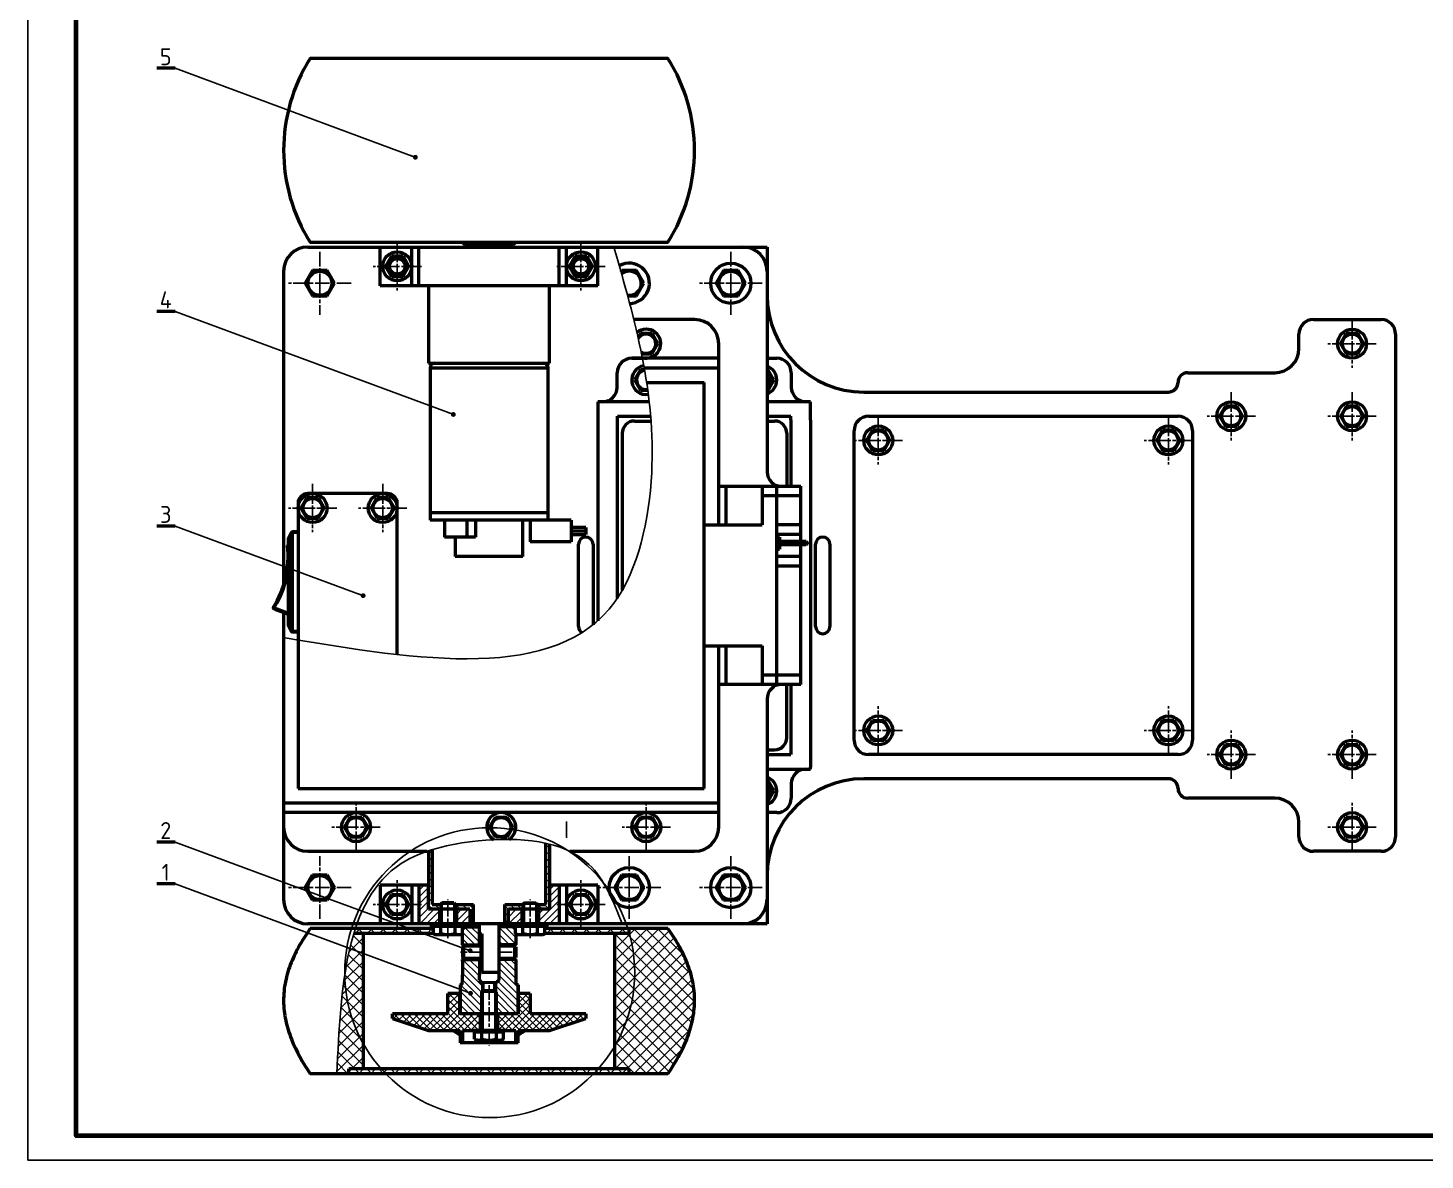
# Model space of a CAD drawing. Header units: millimetres. Extents: x -10 to 1179, y 16 to 857.
# Drawn here: x -10 to 568, y 16 to 484 of the extents above; entities that cross this region are included whole.
import ezdxf

# ---------------------------------------------------------------- set-up
doc = ezdxf.new("R2010")
doc.units = ezdxf.units.MM
doc.header["$LTSCALE"] = 0.25
doc.linetypes.add('ACAD_ISO08W100', pattern=[36, 24, -3, 6, -3])
for name, color, linetype, lineweight in [('AM_4', 3, 'Continuous', 25), ('Duong_dam', 1, 'Continuous', 50), ('Duong_manh', 5, 'Continuous', 25), ('Duong_tam', 110, 'ACAD_ISO08W100', 25), ('Khung_ten', 191, 'Continuous', 70)]:
    doc.layers.add(name, color=color, linetype=linetype, lineweight=lineweight)
doc.layers.add('Khung_bao', color=8, linetype='Continuous', lineweight=25, plot=False)
doc.styles.add('TCVN', font='tcvn+7284-2003i.ttf', dxfattribs={"height": 7})
pattern_1 = [(135, (1396.7345, -2222.835), (-1.4142136, -1.4142136), [])]

# ---------------------------------------------------------------- blocks, each defined once
blk = doc.blocks.new('_Dot')
at = {"color": 0, "linetype": 'ByBlock', "lineweight": -2}
blk.add_line((-0.5, 0), (-1, 0), dxfattribs=at)
at = {"color": 0, "linetype": 'ByBlock', "const_width": 0.5}
blk.add_lwpolyline([(-0.25, 0, 1), (0.25, 0, 1)], format="xyb", close=True, dxfattribs=at)

msp = doc.modelspace()

# ---------------------------------------------------------------- hatches: boundary and pattern name
at = {"layer": 'Duong_manh'}
h = msp.add_hatch(dxfattribs=at)
h.set_pattern_fill('_U', color=256, scale=2, angle=135, pattern_type=0)
h.set_pattern_definition(pattern_1)
edge = h.paths.add_edge_path()
edge.add_spline(control_points=[(157.341, 144.086), (156.837, 143.931), (156.337, 143.771), (155.841, 143.605)], knot_values=[104.1148583, 104.1148583, 104.1148583, 104.1148583, 105.6943261, 105.6943261, 105.6943261, 105.6943261], degree=3, periodic=0)
edge.add_line((155.841, 143.605), (155.842, 129.369))
edge.add_line((155.842, 129.369), (155.842, 119.369))
edge.add_line((155.842, 119.369), (160.857, 119.369))
edge.add_line((160.857, 119.369), (160.857, 121.369))
edge.add_line((160.857, 121.369), (157.341, 121.369))
edge.add_line((157.341, 121.369), (157.341, 144.086))
h.paths.add_polyline_path([(174.342, 121.369), (166.849, 121.369), (166.849, 119.369), (172.842, 119.369), (172.842, 113.369), (173.842, 113.369), (174.342, 113.369)])
h.paths.add_polyline_path([(194.833, 121.369), (187.342, 121.369), (187.342, 113.369), (187.842, 113.369), (188.842, 113.369), (188.842, 119.369), (194.833, 119.369)])
edge = h.paths.add_edge_path()
edge.add_spline(control_points=[(205.842, 146.357), (205.346, 146.482), (204.846, 146.6), (204.342, 146.712)], knot_values=[150.2326395, 150.2326395, 150.2326395, 150.2326395, 151.743835, 151.743835, 151.743835, 151.743835], degree=3, periodic=0)
edge.add_line((204.342, 146.712), (204.342, 121.369))
edge.add_line((204.342, 121.369), (200.825, 121.369))
edge.add_line((200.825, 121.369), (200.825, 119.369))
edge.add_line((200.825, 119.369), (205.842, 119.369))
edge.add_line((205.842, 119.369), (205.842, 129.369))
edge.add_line((205.842, 129.369), (205.842, 146.357))
h = msp.add_hatch(dxfattribs=at)
h.set_pattern_fill('_U', color=256, scale=2, angle=45, pattern_type=0)
h.set_pattern_definition([(45, (1396.7345, -2222.835), (-1.4142136, 1.4142136), [])])
h.paths.add_polyline_path([(205.842, 119.369), (201.348, 119.369), (201.348, 113.369), (209.842, 113.369), (209.842, 129.369), (205.842, 129.369)])
h.paths.add_polyline_path([(194.336, 113.369), (194.336, 119.369), (188.842, 119.369), (188.842, 113.369)])
h.paths.add_polyline_path([(167.348, 113.369), (170.842, 113.369), (172.842, 113.369), (172.842, 119.369), (167.348, 119.369)])
h.paths.add_polyline_path([(155.842, 119.369), (155.842, 129.369), (151.842, 129.369), (151.842, 113.369), (160.336, 113.369), (160.336, 119.369)])
h = msp.add_hatch(dxfattribs=at)
h.set_pattern_fill('_U', color=256, scale=3.5, angle=45, double=1, pattern_type=0)
h.set_pattern_definition([(45, (1396.7345, -2222.835), (-2.4748737, 2.4748737), []), (135, (1396.7345, -2222.835), (-2.4748737, -2.4748737), [])])
edge = h.paths.add_edge_path()
edge.add_spline(control_points=[(265.838, 82.326), (265.821, 83.368), (265.763, 84.413), (265.534, 86.795), (265.335, 88.13), (264.809, 90.773), (264.481, 92.081), (263.707, 94.672), (263.259, 95.958), (261.759, 99.759), (260.567, 102.187), (257.9, 106.886), (256.424, 109.157), (254.842, 111.369)], knot_values=[0.5146986, 0.5146986, 0.5146986, 0.5146986, 0.5625, 0.5625, 0.625, 0.625, 0.6875, 0.6875, 0.75, 0.75, 0.875, 0.875, 1, 1, 1, 1], degree=3, periodic=0)
edge.add_line((254.842, 111.369), (238.842, 111.369))
edge.add_line((238.842, 111.369), (238.842, 109.369))
edge.add_line((238.842, 109.369), (232.842, 109.369))
edge.add_line((232.842, 109.369), (232.842, 53.369))
edge.add_line((232.842, 53.369), (238.842, 53.369))
edge.add_line((238.842, 53.369), (238.842, 51.369))
edge.add_line((238.842, 51.369), (254.842, 51.369))
edge.add_spline(control_points=[(254.842, 51.369), (257.855, 55.877), (260.576, 60.534), (263.075, 66.809), (263.53, 68.088), (264.333, 70.696), (264.675, 72.009), (265.485, 75.843), (265.788, 78.389), (265.836, 80.969)], knot_values=[0, 0, 0, 0, 0.25, 0.25, 0.3125, 0.3125, 0.375, 0.375, 0.4939127, 0.4939127, 0.4939127, 0.4939127], degree=3, periodic=0)
edge.add_spline(control_points=[(265.836, 80.969), (265.839, 81.101), (265.841, 81.234), (265.844, 81.685), (265.843, 82.006), (265.838, 82.326)], knot_values=[0.4939127, 0.4939127, 0.4939127, 0.4939127, 0.5, 0.5, 0.5146986, 0.5146986, 0.5146986, 0.5146986], degree=3, periodic=0)
h.paths.add_polyline_path([(238.842, 111.369), (203.859, 111.369), (203.859, 109.369), (238.842, 109.369)])
edge = h.paths.add_edge_path()
edge.add_line((157.826, 111.369), (125.516, 111.369))
edge.add_spline(control_points=[(125.516, 111.369), (125.298, 110.709), (125.087, 110.042), (124.883, 109.369)], knot_values=[52.2477489, 52.2477489, 52.2477489, 52.2477489, 54.35539, 54.35539, 54.35539, 54.35539], degree=3, periodic=0)
edge.add_line((124.883, 109.369), (157.826, 109.369))
edge.add_line((157.826, 109.369), (157.826, 111.369))
h.paths.add_polyline_path([(238.842, 53.369), (122.842, 53.369), (122.842, 51.369), (238.842, 51.369)])
edge = h.paths.add_edge_path()
edge.add_line((128.842, 109.369), (124.883, 109.369))
edge.add_spline(control_points=[(124.883, 109.369), (124.271, 107.352), (123.718, 105.276), (123.218, 103.15)], knot_values=[45.932259, 45.932259, 45.932259, 45.932259, 52.2477489, 52.2477489, 52.2477489, 52.2477489], degree=3, periodic=0)
edge.add_spline(control_points=[(123.218, 103.15), (119.583, 87.687), (118.725, 69.528), (117.867, 51.369)], knot_values=[0, 0, 0, 0, 45.932259, 45.932259, 45.932259, 45.932259], degree=3, periodic=0)
edge.add_line((117.867, 51.369), (122.842, 51.369))
edge.add_line((122.842, 51.369), (122.842, 53.369))
edge.add_line((122.842, 53.369), (128.842, 53.369))
edge.add_line((128.842, 53.369), (128.842, 109.369))
h = msp.add_hatch(dxfattribs=at)
h.set_pattern_fill('_U', color=256, scale=2, angle=135, pattern_type=0)
h.set_pattern_definition(pattern_1)
h.paths.add_polyline_path([(191.826, 111.185), (190.842, 112.169), (184.842, 112.169), (184.842, 103.919), (185.592, 104.669), (191.842, 104.669), (191.842, 109.271), (191.826, 109.28)])
h.paths.add_polyline_path([(176.842, 112.169), (170.842, 112.169), (169.859, 111.185), (169.859, 109.28), (169.842, 104.669), (176.842, 104.669)])
h.paths.add_polyline_path([(177.832, 89.024), (176.842, 90.014), (176.842, 92.123), (176.842, 98.123), (176.842, 98.669), (169.842, 98.669), (169.842, 98.123), (169.842, 92.123), (169.842, 89.169, -0.4142137), (168.842, 88.169), (168.842, 86.249), (172.696, 84.822, -1.0057588), (173.636, 84.48, -0.9942742), (172.696, 84.822), (168.842, 86.249), (168.842, 76.169), (177.832, 76.169), (177.832, 82.638), (177.832, 85.06)])
h.paths.add_polyline_path([(191.842, 98.669), (185.592, 98.669), (184.842, 99.419), (184.842, 90.014), (183.85, 89.046), (183.85, 85.076), (183.85, 85.038), (183.85, 82.638), (183.85, 76.169), (192.842, 76.169), (192.842, 88.169, -0.4142137), (191.842, 89.169)])
h = msp.add_hatch(dxfattribs=at)
h.set_pattern_fill('_U', color=256, scale=2, angle=45, double=1, pattern_type=0)
h.set_pattern_definition([(45, (1396.7345, -2222.835), (-1.4142136, 1.4142136), []), (135, (1396.7345, -2222.835), (-1.4142136, -1.4142136), [])])
h.paths.add_polyline_path([(205.898, 69.169), (220.842, 74.169), (220.842, 76.169), (197.842, 76.169), (197.842, 84.569), (192.88, 84.569), (192.88, 76.169), (192.842, 76.169), (184.342, 76.169), (184.342, 69.291), (187.306, 69.291), (191.842, 69.291), (191.842, 64.169), (192.842, 64.169), (192.842, 69.214), (195.891, 69.169)])
h.paths.add_polyline_path([(177.342, 69.291), (177.342, 76.169), (168.804, 76.169), (168.804, 84.569), (163.842, 84.569), (163.842, 76.169), (140.842, 76.169), (140.842, 74.169), (155.785, 69.169), (165.792, 69.169), (168.842, 69.214), (168.842, 64.169), (169.842, 64.169), (169.842, 69.291)])

# ---------------------------------------------------------------- linework, layer by layer
at = {"layer": 'AM_4', "linetype": 'Continuous', "lineweight": 25}
msp.add_circle((181.092, 93.169), 59.979, dxfattribs=at)
at = {"layer": 'Duong_dam'}
for p, q in [((51.008, 467.29), (43.456, 467.29)), ((105.842, 393.369), (295.842, 393.369)), ((135.842, 377.369), (135.842, 393.369)), ((148.842, 377.369), (148.842, 393.369)), ((151.842, 377.369), (151.842, 393.369)), ((209.842, 377.369), (209.842, 393.369)), ((212.842, 377.369), (212.842, 393.369)), ((225.842, 377.369), (225.842, 393.369)), ((295.842, 393.369), (295.842, 300.369)), ((140.428, 389.551), (138.014, 385.369)), ((145.257, 389.551), (140.428, 389.551)), ((147.671, 385.369), (145.257, 389.551)), ((216.428, 389.551), (214.014, 385.369)), ((221.257, 389.551), (216.428, 389.551)), ((223.671, 385.369), (221.257, 389.551)), ((107.821, 383.601), (104.801, 378.369)), ((113.863, 383.601), (107.821, 383.601)), ((116.884, 378.369), (113.863, 383.601)), ((138.014, 385.369), (140.428, 381.187)), ((145.257, 381.187), (147.671, 385.369)), ((214.014, 385.369), (216.428, 381.187)), ((221.257, 381.187), (223.671, 385.369)), ((235.821, 383.601), (235.462, 382.978)), ((241.863, 383.601), (235.821, 383.601)), ((244.884, 378.369), (241.863, 383.601)), ((277.821, 383.601), (274.801, 378.369)), ((283.863, 383.601), (277.821, 383.601)), ((286.884, 378.369), (283.863, 383.601)), ((104.801, 378.369), (107.821, 373.136)), ((113.863, 373.136), (116.884, 378.369)), ((225.842, 377.369), (135.842, 377.369)), ((140.428, 381.187), (145.257, 381.187)), ((155.842, 377.369), (155.842, 345.369)), ((205.842, 345.369), (205.842, 377.369)), ((216.428, 381.187), (221.257, 381.187)), ((241.863, 373.136), (244.884, 378.369)), ((274.801, 378.369), (277.821, 373.136)), ((283.863, 373.136), (286.884, 378.369)), ((107.821, 373.136), (113.863, 373.136)), ((238.176, 373.136), (241.863, 373.136)), ((277.821, 373.136), (283.863, 373.136)), ((51.008, 366.708), (43.456, 366.708)), ((243.428, 357.551), (242.464, 355.882)), ((248.257, 357.551), (243.428, 357.551)), ((250.671, 353.369), (248.257, 357.551)), ((248.257, 349.187), (250.671, 353.369)), ((535.422, 357.551), (533.008, 353.369)), ((533.008, 353.369), (535.422, 349.187)), ((540.251, 357.551), (535.422, 357.551)), ((542.665, 353.369), (540.251, 357.551)), ((540.251, 349.187), (542.665, 353.369)), ((239.842, 347.369), (244.253, 347.369)), ((275.842, 347.369), (239.842, 347.369)), ((243.893, 349.187), (248.257, 349.187)), ((295.842, 347.369), (299.842, 347.369)), ((535.422, 349.187), (540.251, 349.187)), ((155.842, 345.369), (205.842, 345.369)), ((156.442, 343.369), (156.442, 280.369)), ((156.442, 343.369), (205.242, 343.369)), ((205.242, 280.369), (205.242, 343.369)), ((233.842, 335.369), (233.842, 341.369)), ((243.428, 342.544), (241.014, 338.363)), ((245.146, 342.544), (243.428, 342.544)), ((245, 343.369), (275.842, 343.369)), ((296.257, 342.551), (295.842, 342.551)), ((298.671, 338.369), (296.257, 342.551)), ((305.842, 341.369), (305.842, 335.369)), ((241.014, 338.363), (243.428, 334.181)), ((245.997, 337.369), (269.842, 337.369)), ((296.257, 334.187), (298.671, 338.369)), ((243.428, 334.181), (246.461, 334.181)), ((295.842, 334.187), (296.257, 334.187)), ((225.842, 329.369), (225.842, 238.78)), ((247.071, 329.369), (225.842, 329.369)), ((313.842, 329.369), (295.842, 329.369)), ((313.842, 321.664), (313.842, 329.369)), ((485.422, 327.551), (483.008, 323.369)), ((490.251, 327.551), (485.422, 327.551)), ((492.665, 323.369), (490.251, 327.551)), ((535.422, 327.551), (533.008, 323.369)), ((540.251, 327.551), (535.422, 327.551)), ((542.665, 323.369), (540.251, 327.551)), ((233.954, 323.369), (247.67, 323.369)), ((233.954, 248.16), (233.954, 323.369)), ((240.954, 321.369), (247.828, 321.369)), ((295.842, 323.369), (305.731, 323.369)), ((295.842, 321.369), (298.954, 321.369)), ((305.731, 321.905), (305.731, 323.369)), ((305.731, 321.905), (305.731, 294.369)), ((313.842, 321.664), (313.842, 178.146)), ((483.008, 323.369), (485.422, 319.187)), ((485.422, 319.187), (490.251, 319.187)), ((490.251, 319.187), (492.665, 323.369)), ((533.008, 323.369), (535.422, 319.187)), ((535.422, 319.187), (540.251, 319.187)), ((540.251, 319.187), (542.665, 323.369)), ((235.954, 316.369), (235.954, 251.396)), ((303.954, 316.369), (303.954, 294.369)), ((339.428, 317.551), (337.014, 313.369)), ((337.014, 313.369), (339.428, 309.187)), ((344.257, 317.551), (339.428, 317.551)), ((346.671, 313.369), (344.257, 317.551)), ((344.257, 309.187), (346.671, 313.369)), ((459.428, 317.531), (457.014, 313.349)), ((457.014, 313.349), (459.428, 309.167)), ((464.257, 317.531), (459.428, 317.531)), ((466.671, 313.349), (464.257, 317.531)), ((464.257, 309.167), (466.671, 313.349)), ((339.428, 309.187), (344.257, 309.187)), ((459.428, 309.167), (464.257, 309.167)), ((105.428, 289.551), (103.014, 285.369)), ((110.257, 289.551), (105.428, 289.551)), ((138.842, 291.369), (105.842, 291.369)), ((112.671, 285.369), (110.257, 289.551)), ((134.428, 289.551), (132.014, 285.369)), ((139.257, 289.551), (134.428, 289.551)), ((141.671, 285.369), (139.257, 289.551)), ((275.842, 294.369), (309.842, 294.369)), ((278.842, 294.369), (278.842, 278.369)), ((293.842, 294.369), (293.842, 278.369)), ((309.842, 290.369), (293.842, 290.369)), ((299.842, 212.369), (299.842, 294.369)), ((309.842, 271.492), (309.842, 294.369)), ((101.842, 287.369), (101.842, 169.369)), ((103.014, 285.369), (105.428, 281.187)), ((110.257, 281.187), (112.671, 285.369)), ((132.014, 285.369), (134.428, 281.187)), ((139.257, 281.187), (141.671, 285.369)), ((142.842, 224.799), (142.842, 287.369)), ((205.242, 283.369), (156.442, 283.369)), ((51.008, 277.933), (43.456, 277.933)), ((105.428, 281.187), (110.257, 281.187)), ((134.428, 281.187), (139.257, 281.187)), ((214.842, 280.369), (156.442, 280.369)), ((162.458, 280.369), (162.458, 273.369)), ((171.65, 280.369), (171.65, 273.369)), ((175.186, 280.369), (175.186, 273.369)), ((194.842, 265.369), (194.842, 280.369)), ((197.842, 280.369), (197.842, 271.369)), ((214.842, 280.369), (214.842, 271.369)), ((269.842, 278.369), (293.842, 278.369)), ((309.842, 278.369), (299.842, 278.369)), ((97.842, 236.769), (97.842, 272.769)), ((97.847, 272.829), (97.889, 272.957)), ((97.889, 272.769), (97.847, 272.829)), ((99.112, 275.257), (97.889, 272.957)), ((99.112, 275.069), (97.889, 272.769)), ((97.889, 236.769), (97.889, 272.769)), ((99.112, 234.469), (99.112, 275.069)), ((101.842, 275.469), (99.465, 275.469)), ((101.842, 275.269), (99.465, 275.269)), ((99.465, 234.269), (99.465, 275.269)), ((175.186, 273.369), (162.458, 273.369)), ((166.842, 273.369), (166.842, 265.369)), ((220.842, 277.269), (214.842, 277.269)), ((220.842, 275.869), (214.842, 275.869)), ((214.842, 274.469), (220.842, 274.469)), ((220.842, 277.269), (220.842, 274.469)), ((309.842, 274.369), (299.842, 274.369)), ((300.922, 273.397), (299.842, 273.397)), ((300.922, 272.736), (299.842, 272.736)), ((300.922, 273.397), (300.922, 268.317)), ((214.842, 271.369), (197.842, 271.369)), ((217.842, 236.369), (217.842, 270.369)), ((223.842, 270.369), (223.842, 237.087)), ((299.842, 268.977), (300.922, 268.977)), ((299.842, 268.317), (300.922, 268.317)), ((311.997, 271.492), (300.922, 271.492)), ((311.997, 270.222), (300.922, 270.222)), ((309.842, 212.369), (309.842, 270.222)), ((311.997, 271.492), (311.997, 270.222)), ((311.997, 271.492), (312.606, 271.14)), ((312.606, 270.574), (311.997, 270.222)), ((312.606, 270.574), (312.606, 271.14)), ((315.842, 236.369), (315.842, 270.369)), ((321.842, 270.369), (321.842, 236.369)), ((194.842, 265.369), (166.842, 265.369)), ((309.842, 265.369), (299.842, 265.369)), ((309.842, 261.369), (299.842, 261.369)), ((91.811, 243.75), (91.962, 244.121)), ((97.847, 236.709), (97.889, 236.769)), ((97.889, 236.581), (97.847, 236.709)), ((99.112, 234.469), (97.889, 236.769)), ((99.112, 234.281), (97.889, 236.581)), ((101.842, 234.269), (99.465, 234.269)), ((101.842, 234.069), (99.465, 234.069)), ((269.842, 228.369), (293.842, 228.369)), ((278.842, 228.369), (278.842, 212.369)), ((293.842, 228.369), (293.842, 212.369)), ((293.842, 216.369), (309.842, 216.369)), ((309.842, 212.369), (275.842, 212.369)), ((303.954, 190.369), (303.954, 212.369)), ((305.731, 212.369), (305.731, 183.369)), ((295.842, 206.369), (295.842, 113.369)), ((337.014, 193.369), (339.428, 197.551)), ((339.428, 197.551), (344.257, 197.551)), ((344.257, 197.551), (346.671, 193.369)), ((457.014, 193.389), (459.428, 197.57)), ((459.428, 197.57), (464.257, 197.57)), ((464.257, 197.57), (466.671, 193.389)), ((339.428, 189.187), (337.014, 193.369)), ((346.671, 193.369), (344.257, 189.187)), ((459.428, 189.207), (457.014, 193.389)), ((466.671, 193.389), (464.257, 189.207)), ((295.842, 185.369), (298.954, 185.369)), ((344.257, 189.187), (339.428, 189.187)), ((464.257, 189.207), (459.428, 189.207)), ((483.008, 183.369), (485.422, 187.551)), ((485.422, 187.551), (490.251, 187.551)), ((490.251, 187.551), (492.665, 183.369)), ((533.008, 183.369), (535.422, 187.551)), ((535.422, 187.551), (540.251, 187.551)), ((540.251, 187.551), (542.665, 183.369)), ((295.842, 183.369), (305.731, 183.369)), ((485.422, 179.187), (483.008, 183.369)), ((490.251, 179.187), (485.422, 179.187)), ((492.665, 183.369), (490.251, 179.187)), ((535.422, 179.187), (533.008, 183.369)), ((540.251, 179.187), (535.422, 179.187)), ((542.665, 183.369), (540.251, 179.187)), ((295.842, 177.369), (313.842, 177.369)), ((313.842, 177.369), (313.842, 178.146)), ((101.842, 169.369), (269.842, 169.369)), ((295.842, 172.551), (296.257, 172.551)), ((296.257, 172.551), (298.671, 168.369)), ((298.671, 168.369), (296.257, 164.187)), ((305.842, 171.369), (305.842, 165.369)), ((95.842, 163.369), (275.842, 163.369)), ((296.257, 164.187), (295.842, 164.187)), ((275.842, 159.369), (95.842, 159.369)), ((121.014, 153.369), (123.428, 157.551)), ((123.428, 157.551), (128.257, 157.551)), ((128.257, 157.551), (130.671, 153.369)), ((181.014, 153.369), (183.428, 157.551)), ((183.428, 157.551), (188.257, 157.551)), ((188.257, 157.551), (190.671, 153.369)), ((241.014, 153.369), (243.428, 157.551)), ((243.428, 157.551), (248.257, 157.551)), ((248.257, 157.551), (250.671, 153.369)), ((299.842, 159.369), (295.842, 159.369)), ((533.008, 153.369), (535.422, 157.551)), ((535.422, 157.551), (540.251, 157.551)), ((540.251, 157.551), (542.665, 153.369)), ((123.428, 149.187), (121.014, 153.369)), ((130.671, 153.369), (128.257, 149.187)), ((183.428, 149.187), (181.014, 153.369)), ((190.671, 153.369), (188.257, 149.187)), ((243.428, 149.187), (241.014, 153.369)), ((250.671, 153.369), (248.257, 149.187)), ((535.422, 149.187), (533.008, 153.369)), ((542.665, 153.369), (540.251, 149.187)), ((51.008, 147.164), (43.456, 147.164)), ((128.257, 149.187), (123.428, 149.187)), ((188.257, 149.187), (183.428, 149.187)), ((204.342, 121.369), (204.342, 146.712)), ((248.257, 149.187), (243.428, 149.187)), ((540.251, 149.187), (535.422, 149.187)), ((105.842, 143.369), (155.147, 143.369)), ((157.341, 144.086), (157.341, 121.368)), ((214.241, 143.369), (265.842, 143.369)), ((104.801, 128.369), (107.821, 133.601)), ((107.821, 133.601), (113.863, 133.601)), ((113.863, 133.601), (116.884, 128.369)), ((232.801, 128.369), (235.821, 133.601)), ((235.821, 133.601), (241.863, 133.601)), ((241.863, 133.601), (244.884, 128.369)), ((274.801, 128.369), (277.821, 133.601)), ((277.821, 133.601), (283.863, 133.601)), ((283.863, 133.601), (286.884, 128.369)), ((51.008, 129.9), (43.456, 129.9)), ((107.821, 123.136), (104.801, 128.369)), ((116.884, 128.369), (113.863, 123.136)), ((135.842, 129.369), (135.842, 113.369)), ((155.842, 129.369), (135.842, 129.369)), ((148.842, 129.369), (148.842, 113.369)), ((151.842, 129.369), (151.842, 113.369)), ((155.842, 119.369), (155.842, 129.369)), ((225.842, 129.369), (205.842, 129.369)), ((205.842, 129.369), (205.842, 119.369)), ((209.842, 129.369), (209.842, 113.369)), ((212.842, 129.369), (212.842, 113.369)), ((225.842, 129.369), (225.842, 113.369)), ((235.821, 123.136), (232.801, 128.369)), ((244.884, 128.369), (241.863, 123.136)), ((277.821, 123.136), (274.801, 128.369)), ((286.884, 128.369), (283.863, 123.136)), ((113.863, 123.136), (107.821, 123.136)), ((138.014, 121.369), (140.428, 125.551)), ((140.428, 117.187), (138.014, 121.369)), ((140.428, 125.551), (145.257, 125.551)), ((145.257, 125.551), (147.671, 121.369)), ((147.671, 121.369), (145.257, 117.187)), ((157.342, 121.369), (160.857, 121.369)), ((161.435, 122.108), (160.857, 121.53)), ((160.857, 121.53), (160.857, 113.369)), ((166.25, 122.108), (161.435, 122.108)), ((166.247, 122.109), (166.85, 121.532)), ((166.849, 121.532), (166.85, 113.369)), ((166.849, 121.369), (174.342, 121.369)), ((174.342, 113.369), (174.342, 121.369)), ((187.342, 121.369), (194.833, 121.369)), ((187.342, 113.369), (187.342, 121.369)), ((195.435, 122.109), (194.831, 121.532)), ((194.833, 121.532), (194.831, 113.369)), ((195.432, 122.108), (200.247, 122.108)), ((200.247, 122.108), (200.825, 121.53)), ((200.825, 121.53), (200.825, 113.369)), ((200.827, 121.369), (204.342, 121.369)), ((214.014, 121.369), (216.428, 125.551)), ((216.428, 117.187), (214.014, 121.369)), ((216.428, 125.551), (221.257, 125.551)), ((221.257, 125.551), (223.671, 121.369)), ((223.671, 121.369), (221.257, 117.187)), ((241.863, 123.136), (235.821, 123.136)), ((283.863, 123.136), (277.821, 123.136)), ((145.257, 117.187), (140.428, 117.187)), ((172.842, 119.369), (155.842, 119.369)), ((160.336, 119.369), (160.336, 113.369)), ((167.348, 119.369), (167.348, 113.369)), ((172.842, 119.369), (172.842, 113.369)), ((205.842, 119.369), (188.842, 119.369)), ((188.842, 113.369), (188.842, 119.369)), ((194.336, 119.369), (194.336, 113.369)), ((201.348, 119.369), (201.348, 113.369)), ((221.257, 117.187), (216.428, 117.187)), ((157.826, 111.369), (106.842, 111.369)), ((157.826, 109.28), (157.826, 112.369)), ((157.826, 112.369), (169.859, 112.369)), ((160.336, 113.369), (167.348, 113.369)), ((160.833, 109.28), (160.833, 112.369)), ((166.851, 109.28), (166.851, 112.369)), ((169.859, 109.28), (169.859, 112.369)), ((169.859, 111.185), (170.842, 112.169)), ((176.842, 112.169), (170.842, 112.169)), ((170.842, 112.169), (176.842, 112.169)), ((187.842, 113.369), (173.842, 113.369)), ((176.842, 104.669), (176.842, 113.369)), ((184.842, 113.369), (184.842, 90.014)), ((184.842, 113.369), (184.842, 93.669)), ((190.842, 112.169), (184.842, 112.169)), ((190.842, 112.169), (191.826, 111.185)), ((191.826, 109.28), (191.826, 112.369)), ((191.826, 112.369), (203.859, 112.369)), ((194.833, 109.28), (194.833, 112.369)), ((200.851, 109.28), (200.851, 112.369)), ((203.859, 109.28), (203.859, 112.369)), ((254.842, 111.369), (203.859, 111.369)), ((238.842, 109.369), (238.842, 111.369)), ((157.826, 109.369), (124.883, 109.369)), ((128.842, 53.369), (128.842, 109.369)), ((157.826, 109.28), (158.633, 108.814)), ((169.052, 108.814), (158.633, 108.814)), ((169.859, 109.28), (169.052, 108.814)), ((169.842, 104.669), (169.842, 109.271)), ((169.842, 104.669), (177.092, 104.669)), ((169.859, 103.919), (170.609, 104.669)), ((176.842, 109.169), (177.842, 109.169)), ((176.842, 109.169), (177.842, 109.169)), ((177.842, 103.919), (177.092, 104.669)), ((177.842, 109.169), (177.842, 93.169)), ((184.842, 103.919), (185.592, 104.669)), ((191.842, 104.669), (185.592, 104.669)), ((191.842, 103.919), (191.075, 104.669)), ((191.826, 109.28), (192.633, 108.814)), ((191.842, 109.271), (191.842, 104.669)), ((203.052, 108.814), (192.633, 108.814)), ((203.859, 109.28), (203.052, 108.814)), ((238.842, 109.369), (203.859, 109.369)), ((232.842, 53.369), (232.842, 109.369)), ((169.842, 98.123), (169.842, 98.669)), ((169.842, 98.669), (177.092, 98.669)), ((169.859, 103.919), (169.859, 99.419)), ((170.609, 98.669), (169.859, 99.419)), ((176.842, 98.123), (176.842, 98.669)), ((177.092, 98.669), (177.842, 99.419)), ((177.842, 99.419), (177.842, 103.919)), ((185.592, 98.669), (184.842, 99.419)), ((191.842, 98.669), (185.592, 98.669)), ((191.075, 98.669), (191.842, 99.419)), ((191.842, 103.919), (191.842, 99.419)), ((191.842, 98.669), (191.842, 89.169)), ((169.842, 98.123), (169.842, 92.123)), ((176.842, 98.123), (176.842, 92.123)), ((184.342, 93.169), (177.842, 93.169)), ((184.842, 93.669), (184.342, 93.169)), ((168.842, 88.169), (168.842, 76.169)), ((169.842, 89.169), (169.842, 92.123)), ((176.842, 90.014), (176.842, 92.123)), ((176.842, 90.014), (177.832, 89.024)), ((183.85, 89.047), (177.832, 89.024)), ((178.409, 85.638), (178.409, 89.026)), ((183.25, 85.638), (183.237, 89.044)), ((184.842, 90.014), (183.85, 89.046)), ((183.85, 89.046), (183.85, 89.047)), ((192.842, 76.169), (192.842, 88.169)), ((192.842, 88.169), (192.844, 88.169)), ((192.844, 88.169), (192.844, 84.569)), ((163.842, 76.169), (163.842, 84.569)), ((168.804, 84.569), (163.842, 84.569)), ((168.804, 76.169), (168.804, 84.569)), ((178.409, 85.638), (177.832, 85.06)), ((183.25, 85.638), (178.409, 85.638)), ((183.25, 85.638), (183.85, 85.076)), ((183.85, 85.038), (183.85, 85.076)), ((192.88, 84.569), (192.88, 76.169)), ((197.842, 84.569), (192.88, 84.569)), ((197.842, 84.569), (197.842, 76.169)), ((140.842, 74.169), (140.842, 76.169)), ((163.842, 76.169), (140.842, 76.169)), ((192.88, 76.169), (168.804, 76.169)), ((177.342, 69.291), (177.342, 76.169)), ((184.342, 76.169), (184.342, 69.291)), ((220.842, 76.169), (197.842, 76.169)), ((220.842, 76.169), (220.842, 74.169)), ((140.842, 74.169), (155.785, 69.169)), ((205.898, 69.169), (220.842, 74.169)), ((263.933, 69.41), (264.014, 69.663)), ((98.228, 67.961), (98.726, 66.552)), ((155.785, 69.169), (165.792, 69.169)), ((165.792, 69.169), (168.842, 69.214)), ((168.842, 67.346), (165.792, 69.169)), ((168.842, 69.214), (168.842, 64.169)), ((192.842, 64.169), (168.842, 64.169)), ((169.842, 69.291), (169.842, 64.169)), ((169.842, 69.291), (191.842, 69.291)), ((174.378, 68.694), (174.378, 69.291)), ((187.306, 69.291), (174.378, 69.291)), ((174.378, 68.694), (187.306, 68.694)), ((174.824, 65.606), (174.824, 68.694)), ((174.824, 65.606), (175.632, 65.139)), ((186.05, 65.139), (175.632, 65.139)), ((177.832, 65.606), (177.832, 68.694)), ((183.85, 65.606), (183.85, 68.694)), ((186.857, 65.606), (186.05, 65.139)), ((186.857, 65.606), (186.857, 68.694)), ((187.306, 68.694), (187.306, 69.291)), ((191.842, 64.169), (191.842, 69.291)), ((192.842, 64.169), (192.842, 69.214)), ((192.842, 69.214), (195.891, 69.169)), ((195.891, 69.169), (192.842, 67.346)), ((195.891, 69.169), (205.898, 69.169)), ((259.557, 59.131), (259.934, 59.844)), ((238.842, 53.369), (122.842, 53.369)), ((122.842, 51.369), (122.842, 53.369)), ((238.842, 51.369), (238.842, 53.369)), ((254.842, 51.369), (106.842, 51.369))]:
    msp.add_line(p, q, dxfattribs=at)
at = {"layer": 'Duong_dam', "linetype": 'Continuous'}
for p, q in [((105.842, 393.369), (295.842, 393.369)), ((169.842, 395.369), (170.842, 394.369)), ((169.842, 395.369), (191.842, 395.369)), ((190.842, 394.369), (170.842, 394.369)), ((173.842, 394.369), (173.842, 393.369)), ((187.842, 393.369), (187.842, 394.369)), ((190.842, 394.369), (191.842, 395.369)), ((95.842, 383.369), (95.842, 253.452)), ((265.842, 363.369), (240.709, 363.369)), ((521.842, 363.369), (549.842, 363.369)), ((275.842, 278.369), (275.842, 353.369)), ((515.837, 351.031), (515.837, 357.369)), ((515.842, 351.369), (515.842, 357.369)), ((555.842, 357.369), (555.842, 149.369)), ((469.842, 341.369), (505.842, 341.369)), ((269.842, 169.369), (269.842, 337.369)), ((335.842, 333.369), (461.842, 333.369)), ((337.842, 323.349), (465.842, 323.349)), ((331.842, 189.369), (331.842, 317.349)), ((471.842, 317.349), (471.842, 189.369)), ((95.842, 242.233), (95.842, 123.369)), ((275.842, 153.369), (275.842, 228.369)), ((465.842, 183.369), (337.842, 183.369)), ((461.842, 173.369), (335.842, 173.369)), ((505.842, 165.369), (469.842, 165.369)), ((515.837, 149.369), (515.837, 155.707)), ((515.842, 149.369), (515.842, 155.369)), ((549.842, 143.369), (521.842, 143.369)), ((173.842, 113.369), (105.842, 113.369)), ((295.842, 113.369), (187.842, 113.369))]:
    msp.add_line(p, q, dxfattribs=at)
at = {"layer": 'Duong_dam'}
msp.add_lwpolyline([(180.842, 471.369), (106.843, 471.369, 0.2894873), (106.843, 395.369), (254.842, 395.369, 0.2894873), (254.842, 471.369)], format="xyb", close=True, dxfattribs=at)
for points in [[(205.842, 146.357), (205.842, 129.369)], [(155.841, 143.605), (155.842, 129.369)], [(177.832, 69.291), (177.832, 82.638), (177.832, 85.06)], [(183.85, 69.291), (183.85, 82.638), (183.85, 85.038)]]:
    msp.add_lwpolyline(points, dxfattribs=at)
for points in [[(170.842, 113.369), (156.842, 113.369), (156.842, 112.369), (170.842, 112.369)], [(204.842, 113.369), (190.842, 113.369), (190.842, 112.369), (204.842, 112.369)]]:
    msp.add_lwpolyline(points, close=True, dxfattribs=at)
for centre, radius in [((142.842, 385.369), 6), ((142.842, 385.369), 3.983), ((142.842, 385.369), 3.2), ((218.842, 385.369), 6), ((218.842, 385.369), 3.983), ((218.842, 385.369), 3.2), ((110.842, 378.369), 4.984), ((280.842, 378.369), 4.984), ((537.837, 353.369), 6), ((537.837, 353.369), 3.983), ((487.837, 323.369), 6), ((487.837, 323.369), 3.983), ((537.837, 323.369), 6), ((537.837, 323.369), 3.983), ((341.842, 313.369), 6), ((461.842, 313.349), 6), ((341.842, 313.369), 3.983), ((461.842, 313.349), 3.983), ((107.842, 285.369), 6), ((107.842, 285.369), 3.983), ((136.842, 285.369), 6), ((136.842, 285.369), 3.983), ((341.842, 193.369), 6), ((341.842, 193.369), 3.983), ((461.842, 193.389), 6), ((461.842, 193.389), 3.983), ((487.837, 183.369), 6), ((487.837, 183.369), 3.983), ((537.837, 183.369), 6), ((537.837, 183.369), 3.983), ((125.842, 153.369), 6), ((125.842, 153.369), 3.983), ((185.842, 153.369), 3.983), ((245.842, 153.369), 6), ((245.842, 153.369), 3.983), ((537.837, 153.369), 6), ((537.837, 153.369), 3.983), ((110.842, 128.369), 4.984), ((238.842, 128.369), 4.984), ((280.842, 128.369), 4.984), ((142.842, 121.369), 6), ((218.842, 121.369), 6), ((142.842, 121.369), 3.983), ((218.842, 121.369), 3.983)]:
    msp.add_circle(centre, radius, dxfattribs=at)
at = {"layer": 'Duong_dam', "linetype": 'Continuous'}
for centre in [(280.842, 378.369), (238.842, 128.369), (280.842, 128.369)]:
    msp.add_circle(centre, 8.32, dxfattribs=at)
for centre, radius, start, end in [((105.842, 383.369), 10, 90, 180), ((285.842, 383.369), 10, 0, 90), ((238.842, 378.369), 8.32, 270, 119.694475), ((335.842, 373.369), 40, 180, 270), ((265.842, 353.369), 10, 0, 90), ((521.837, 357.369), 6, 90, 180), ((521.842, 357.369), 6, 90, 180), ((549.842, 357.369), 6, 0, 90), ((505.842, 351.369), 10, 270, 0), ((469.842, 337.369), 4, 90, 180), ((461.842, 337.369), 4, 270, 360), ((337.842, 317.349), 6, 90, 180), ((465.842, 317.349), 6, 0, 90), ((337.842, 189.369), 6, 180, 270), ((465.842, 189.369), 6, 270, 0), ((335.842, 133.369), 40, 90, 180), ((461.842, 169.369), 4, 0, 90), ((469.842, 169.369), 4, 180, 270), ((505.842, 155.369), 10, 0, 90), ((265.842, 153.369), 10, 270, 0), ((521.837, 149.369), 6, 180, 270), ((521.842, 149.369), 6, 180, 270), ((549.842, 149.369), 6, 270, 0), ((105.842, 123.369), 10, 180, 270), ((285.842, 123.369), 10, 270, 0)]:
    msp.add_arc(centre, radius, start, end, dxfattribs=at)
at = {"layer": 'Duong_dam'}
for centre, radius, start, end in [((238.842, 378.369), 4.984, 261.36508, 129.444752), ((245.842, 353.369), 6, 254.203709, 129.961197), ((245.842, 353.369), 3.983, 237.970557, 146.222453), ((239.842, 341.369), 6, 90, 180), ((299.842, 341.369), 6, 0, 90), ((158.442, 343.369), 2, 90, 180), ((203.242, 343.369), 2, 0, 90), ((245.842, 338.363), 6, 99.652981, 278.183696), ((245.842, 338.363), 3.983, 99.41925, 278.443546), ((293.842, 338.369), 6, 289.471221, 70.528779), ((293.842, 338.369), 3.983, 300.137242, 59.862758), ((227.842, 335.369), 6, 270, 0), ((293.842, 338.369), 3, 311.810315, 48.189685), ((293.842, 338.369), 3, 311.810315, 48.189685), ((311.842, 335.369), 6, 180, 270), ((240.954, 316.369), 5, 90, 180), ((298.954, 316.369), 5, 0, 90), ((301.842, 300.369), 6, 180, 270), ((105.842, 287.369), 4, 90, 180), ((138.842, 287.369), 4, 0, 90), ((220.842, 270.369), 3, 0, 180), ((318.842, 270.369), 3, 0, 180), ((57.718, 265.556), 40, 327.955316, 6.044684), ((97.893, 269.81), 0.4, 97.262058, 186.044684), ((57.718, 265.556), 40.4, 327.955316, 353.308778), ((91.962, 244.121), 0.4, 147.955316, 247.830003), ((122, 317.836), 80, 247.830003, 252.424373), ((122, 317.836), 79.6, 247.830003, 252.333152), ((220.842, 236.369), 3, 180, 238.116892), ((318.842, 236.369), 3, 180, 0), ((301.842, 206.369), 6, 90, 180), ((298.954, 190.369), 5, 270, 0), ((293.842, 168.369), 6, 289.471221, 70.528779), ((311.842, 171.369), 6, 90, 180), ((293.842, 168.369), 3.983, 300.137242, 59.862758), ((293.842, 168.369), 3, 311.810315, 48.189685), ((299.842, 165.369), 6, 270, 0), ((185.882, 153.359), 6.012, 302.811303, 239.505488), ((105.842, 153.369), 10, 180, 270), ((168.842, 89.169), 1, 270, 360), ((192.842, 89.169), 1, 180, 270)]:
    msp.add_arc(centre, radius, start, end, dxfattribs=at)
at = {"layer": 'Duong_dam', "extrusion": (0, 0, -1)}
for centre, radius, start, end in [((-159.33, 111.473), 2.659, 235.553128, 295.553128), ((-163.842, 118.759), 9.945, 252.387526, 287.612474), ((-168.355, 111.473), 2.659, 244.446872, 304.446872), ((-193.33, 111.473), 2.659, 235.553128, 295.553128), ((-197.842, 118.759), 9.945, 252.387526, 287.612474), ((-202.355, 111.473), 2.659, 244.446872, 304.446872), ((-176.328, 67.798), 2.659, 235.553128, 295.553128), ((-180.841, 75.084), 9.945, 252.387526, 287.612474), ((-185.354, 67.798), 2.659, 244.446872, 304.446872)]:
    msp.add_arc(centre, radius, start, end, dxfattribs=at)
at = {"layer": 'Duong_dam'}
for points, knots in [([(97.842, 272.769), (97.843, 272.78), (97.843, 272.8), (97.846, 272.82), (97.847, 272.829)], [0, 0, 0, 0, 0.5599881, 1, 1, 1, 1]), ([(99.112, 275.257), (99.117, 275.265), (99.125, 275.281), (99.135, 275.295), (99.14, 275.301)], [0, 0, 0, 0, 0.5700409, 1, 1, 1, 1]), ([(99.112, 275.069), (99.117, 275.091), (99.125, 275.13), (99.135, 275.168), (99.14, 275.185)], [0, 0, 0, 0, 0.5700409, 1, 1, 1, 1]), ([(99.465, 275.469), (99.435, 275.467), (99.374, 275.463), (99.286, 275.43), (99.202, 275.377), (99.161, 275.327), (99.14, 275.301)], [0, 0, 0, 0, 0.2280881, 0.469164, 0.7257658, 1, 1, 1, 1]), ([(99.14, 275.301), (99.142, 275.304), (99.146, 275.309), (99.149, 275.308), (99.151, 275.299), (99.151, 275.283), (99.151, 275.262), (99.149, 275.237), (99.146, 275.211), (99.142, 275.194), (99.14, 275.185)], [0, 0, 0, 0, 0.1339912, 0.2544463, 0.3725267, 0.5000173, 0.6275173, 0.7456006, 0.8660428, 1, 1, 1, 1]), ([(99.465, 275.269), (99.435, 275.268), (99.374, 275.266), (99.286, 275.249), (99.202, 275.223), (99.161, 275.198), (99.14, 275.185)], [0, 0, 0, 0, 0.22808812, 0.469164, 0.72576578, 1, 1, 1, 1]), ([(97.682, 267.239), (97.681, 267.257), (97.677, 267.367), (97.689, 267.092), (97.711, 266.414), (97.725, 265.339), (97.702, 264.503), (97.69, 264.085)], [0, 0, 0, 0, 0.0454827, 0.2840605, 0.5226698, 0.7613213, 1, 1, 1, 1]), ([(97.842, 236.769), (97.843, 236.757), (97.843, 236.737), (97.846, 236.717), (97.847, 236.709)], [0, 0, 0, 0, 0.5599881, 1, 1, 1, 1]), ([(99.112, 234.469), (99.117, 234.447), (99.125, 234.408), (99.135, 234.369), (99.14, 234.353)], [0, 0, 0, 0, 0.5700409, 1, 1, 1, 1]), ([(99.112, 234.281), (99.117, 234.272), (99.125, 234.257), (99.135, 234.243), (99.14, 234.236)], [0, 0, 0, 0, 0.5700409, 1, 1, 1, 1]), ([(99.465, 234.269), (99.435, 234.27), (99.374, 234.272), (99.286, 234.289), (99.202, 234.315), (99.161, 234.34), (99.14, 234.353)], [0, 0, 0, 0, 0.2280881, 0.469164, 0.7257658, 1, 1, 1, 1]), ([(99.14, 234.353), (99.142, 234.344), (99.146, 234.327), (99.149, 234.3), (99.151, 234.276), (99.151, 234.255), (99.151, 234.238), (99.149, 234.229), (99.146, 234.228), (99.142, 234.234), (99.14, 234.236)], [0, 0, 0, 0, 0.13399117, 0.25444634, 0.37252673, 0.5000173, 0.62751725, 0.74560062, 0.86604281, 1, 1, 1, 1]), ([(99.465, 234.069), (99.435, 234.071), (99.374, 234.075), (99.286, 234.108), (99.202, 234.16), (99.161, 234.21), (99.14, 234.236)], [0, 0, 0, 0, 0.22808812, 0.469164, 0.72576578, 1, 1, 1, 1]), ([(106.842, 111.369), (105.263, 109.162), (103.792, 106.899), (101.137, 102.225), (99.952, 99.815), (98.46, 96.053), (98.01, 94.774), (97.223, 92.159), (96.891, 90.843), (96.093, 86.871), (95.825, 84.19), (95.849, 80.114), (95.929, 78.743), (96.225, 76.047), (96.439, 74.713), (96.993, 72.073), (97.332, 70.766), (98.124, 68.176), (98.579, 66.889), (101.088, 60.562), (103.821, 55.888), (106.842, 51.369)], [0, 0, 0, 0, 0.125, 0.125, 0.25, 0.25, 0.3125, 0.3125, 0.375, 0.375, 0.5, 0.5, 0.5625, 0.5625, 0.625, 0.625, 0.6875, 0.6875, 0.75, 0.75, 1, 1, 1, 1]), ([(254.842, 51.369), (257.855, 55.877), (260.576, 60.534), (263.075, 66.809), (263.53, 68.088), (264.333, 70.696), (264.675, 72.009), (265.512, 75.972), (265.818, 78.649), (265.853, 82.724), (265.793, 84.096), (265.534, 86.795), (265.335, 88.13), (264.809, 90.773), (264.481, 92.081), (263.707, 94.672), (263.259, 95.958), (261.759, 99.759), (260.567, 102.187), (257.9, 106.886), (256.424, 109.157), (254.842, 111.369)], [0, 0, 0, 0, 0.25, 0.25, 0.3125, 0.3125, 0.375, 0.375, 0.5, 0.5, 0.5625, 0.5625, 0.625, 0.625, 0.6875, 0.6875, 0.75, 0.75, 0.875, 0.875, 1, 1, 1, 1]), ([(265.795, 80.239), (265.811, 80.482), (265.857, 81.193), (265.849, 82.086), (265.825, 82.728), (265.818, 82.912)], [0, 0, 0, 0, 0.2707076, 0.7906693, 1, 1, 1, 1])]:
    msp.add_open_spline(points, degree=3, knots=knots, dxfattribs=at)
for points in [[(99.465, 275.269), (99.465, 275.295), (99.465, 275.347), (99.465, 275.414), (99.465, 275.46), (99.465, 275.466), (99.465, 275.469)], [(97.893, 269.81), (97.841, 269.805), (97.737, 269.794), (97.605, 269.78), (97.513, 269.77), (97.501, 269.769), (97.495, 269.768)], [(91.962, 244.121), (91.918, 244.148), (91.829, 244.204), (91.717, 244.274), (91.638, 244.323), (91.628, 244.33), (91.623, 244.333)], [(99.465, 234.069), (99.465, 234.072), (99.465, 234.078), (99.465, 234.124), (99.465, 234.19), (99.465, 234.243), (99.465, 234.269)]]:
    msp.add_open_spline(points, degree=3, dxfattribs=at)
at = {"layer": 'Duong_manh'}
for p, q in [((160.857, 121.53), (166.85, 121.532)), ((161.435, 122.108), (161.435, 113.369)), ((166.248, 122.108), (166.25, 113.369)), ((200.825, 121.53), (194.831, 121.532)), ((195.434, 122.108), (195.432, 113.369)), ((200.247, 122.108), (200.247, 113.369)), ((170.609, 104.669), (170.609, 98.669)), ((177.092, 98.669), (177.092, 104.669)), ((191.075, 104.669), (191.075, 98.669)), ((177.832, 85.06), (177.832, 89.024)), ((183.85, 85.076), (183.85, 89.047)), ((183.85, 85.076), (177.832, 85.06))]:
    msp.add_line(p, q, dxfattribs=at)
at = {"layer": 'Duong_manh', "lineweight": 25}
for p, q in [((169.859, 103.919), (177.842, 103.919)), ((169.859, 99.419), (177.842, 99.419)), ((191.842, 103.919), (184.842, 103.919)), ((191.842, 99.419), (184.842, 99.419))]:
    msp.add_line(p, q, dxfattribs=at)
at = {"layer": 'Duong_manh'}
for points in [[(150.099, 430.582), (71.348, 459.755), (51.008, 467.29)], [(165.813, 324.179), (87.062, 353.352), (51.008, 366.708)], [(128.509, 249.224), (51.008, 277.933)], [(172.319, 102.483), (92.613, 131.752), (51.008, 147.164)], [(173.167, 84.653), (87.062, 116.544), (51.008, 129.9)], [(178.409, 69.291), (178.409, 82.638), (178.409, 85.638)], [(183.25, 69.291), (183.25, 82.638), (183.25, 85.638)]]:
    msp.add_lwpolyline(points, dxfattribs=at)
for points in [[(232.499, 393.369), (248.108, 299.98), (232.825, 246.534), (95.842, 231.753)], [(117.867, 51.369), (144.497, 138.294), (176.289, 147.686), (222.158, 137.96), (235.905, 113.369)]]:
    msp.add_spline(points, degree=3, dxfattribs=at)
msp.add_open_spline([(209.806, 130.896), (209.818, 130.87), (209.83, 130.844), (209.842, 130.818)], degree=3, dxfattribs=at)
at = {"layer": 'Duong_tam'}
for p, q in [((123.842, 378.369), (97.842, 378.369)), ((293.842, 378.369), (267.842, 378.369)), ((123.842, 128.369), (97.842, 128.369)), ((251.842, 128.369), (225.842, 128.369)), ((293.842, 128.369), (267.842, 128.369)), ((163.842, 107.387), (163.842, 123.478)), ((197.842, 107.387), (197.842, 123.478)), ((178.561, 101.669), (168.978, 101.669)), ((184.411, 101.669), (192.705, 101.669)), ((180.829, 87.946), (180.829, 62.978))]:
    msp.add_line(p, q, dxfattribs=at)
for points in [[(142.842, 395.369), (142.842, 385.369), (142.842, 375.369)], [(218.842, 395.369), (218.842, 385.369), (218.842, 375.369)], [(110.842, 391.369), (110.842, 378.369), (110.842, 365.369)], [(280.842, 391.369), (280.842, 378.369), (280.842, 365.369)], [(152.842, 385.369), (142.842, 385.369), (132.842, 385.369)], [(228.842, 385.369), (218.842, 385.369), (208.842, 385.369)], [(537.837, 363.369), (537.837, 353.369), (537.837, 343.369)], [(547.837, 353.369), (537.837, 353.369), (527.837, 353.369)], [(487.837, 333.369), (487.837, 323.369), (487.837, 313.369)], [(537.837, 333.369), (537.837, 323.369), (537.837, 313.369)], [(341.842, 323.369), (341.842, 313.369), (341.842, 303.369)], [(461.842, 323.349), (461.842, 313.349), (461.842, 303.349)], [(497.837, 323.369), (487.837, 323.369), (477.837, 323.369)], [(547.837, 323.369), (537.837, 323.369), (527.837, 323.369)], [(351.842, 313.369), (341.842, 313.369), (331.842, 313.369)], [(471.842, 313.349), (461.842, 313.349), (451.842, 313.349)], [(107.842, 295.369), (107.842, 285.369), (107.842, 275.369)], [(136.842, 295.369), (136.842, 285.369), (136.842, 275.369)], [(117.842, 285.369), (107.842, 285.369), (97.842, 285.369)], [(146.842, 285.369), (136.842, 285.369), (126.842, 285.369)], [(341.842, 183.369), (341.842, 193.369), (341.842, 203.369)], [(461.842, 183.389), (461.842, 193.389), (461.842, 203.389)], [(351.842, 193.369), (341.842, 193.369), (331.842, 193.369)], [(471.842, 193.389), (461.842, 193.389), (451.842, 193.389)], [(487.837, 173.369), (487.837, 183.369), (487.837, 193.369)], [(537.837, 173.369), (537.837, 183.369), (537.837, 193.369)], [(497.837, 183.369), (487.837, 183.369), (477.837, 183.369)], [(547.837, 183.369), (537.837, 183.369), (527.837, 183.369)], [(125.842, 143.369), (125.842, 153.369), (125.842, 163.369)], [(245.842, 143.369), (245.842, 153.369), (245.842, 163.369)], [(537.837, 143.369), (537.837, 153.369), (537.837, 163.369)], [(135.842, 153.369), (125.842, 153.369), (115.842, 153.369)], [(255.842, 153.369), (245.842, 153.369), (235.842, 153.369)], [(547.837, 153.369), (537.837, 153.369), (527.837, 153.369)], [(110.842, 115.369), (110.842, 128.369), (110.842, 141.369)], [(238.842, 115.369), (238.842, 128.369), (238.842, 141.369)], [(280.842, 115.369), (280.842, 128.369), (280.842, 141.369)], [(142.842, 111.369), (142.842, 121.369), (142.842, 131.369)], [(218.842, 111.369), (218.842, 121.369), (218.842, 131.369)], [(152.842, 121.369), (142.842, 121.369), (132.842, 121.369)], [(228.842, 121.369), (218.842, 121.369), (208.842, 121.369)]]:
    msp.add_lwpolyline(points, dxfattribs=at)
msp.add_circle((280.842, 128.369), 5, dxfattribs=at)
at = {"layer": 'Khung_bao'}
msp.add_lwpolyline([(-9.914, 15.638), (-9.914, 856.638), (1179.086, 856.638), (1179.086, 15.638), (-9.914, 15.638)], close=True, dxfattribs=at)
at = {"layer": 'Khung_ten'}
msp.add_lwpolyline([(1169.086, 107.536), (1169.086, 25.638), (10.086, 25.638), (10.086, 846.638), (1169.086, 846.638), (1169.086, 107.536)], dxfattribs=at)

# ---------------------------------------------------------------- block references
at = {"layer": 'Duong_manh', "xscale": 2, "yscale": 2, "zscale": 2, "rotation": 339.6734010989078}
for p in [(150.34, 430.499), (166.053, 324.097), (128.749, 249.141), (173.007, 102.224), (173.167, 84.653)]:
    msp.add_blockref('_Dot', p, dxfattribs=at)

# ---------------------------------------------------------------- texts
at = {"layer": 'AM_4', "color": 30, "insert": (212.891, 152.305), "char_height": 7, "attachment_point": 5, "style": 'TCVN'}
msp.add_mtext('I', dxfattribs=at)
at = {"layer": 'Duong_manh', "char_height": 7, "width": 3.58347, "attachment_point": 5, "style": 'TCVN'}
for s, insert in [('{\\fTCVN 7284|b0|i0|c0|p34;5}', (47.095, 472.087)), ('{\\fTCVN 7284|b0|i0|c163|p34;4}', (47.095, 371.506)), ('{\\fTCVN 7284|b0|i0|c163|p34;3}', (47.095, 282.731)), ('{\\fTCVN 7284|b0|i0|c0|p34;2}', (47.095, 151.962)), ('{\\fTCVN 7284|b0|i0|c163|p34;1}', (47.095, 134.698))]:
    msp.add_mtext(s, dxfattribs=dict(at, insert=insert))

doc.saveas('drawing.dxf')
